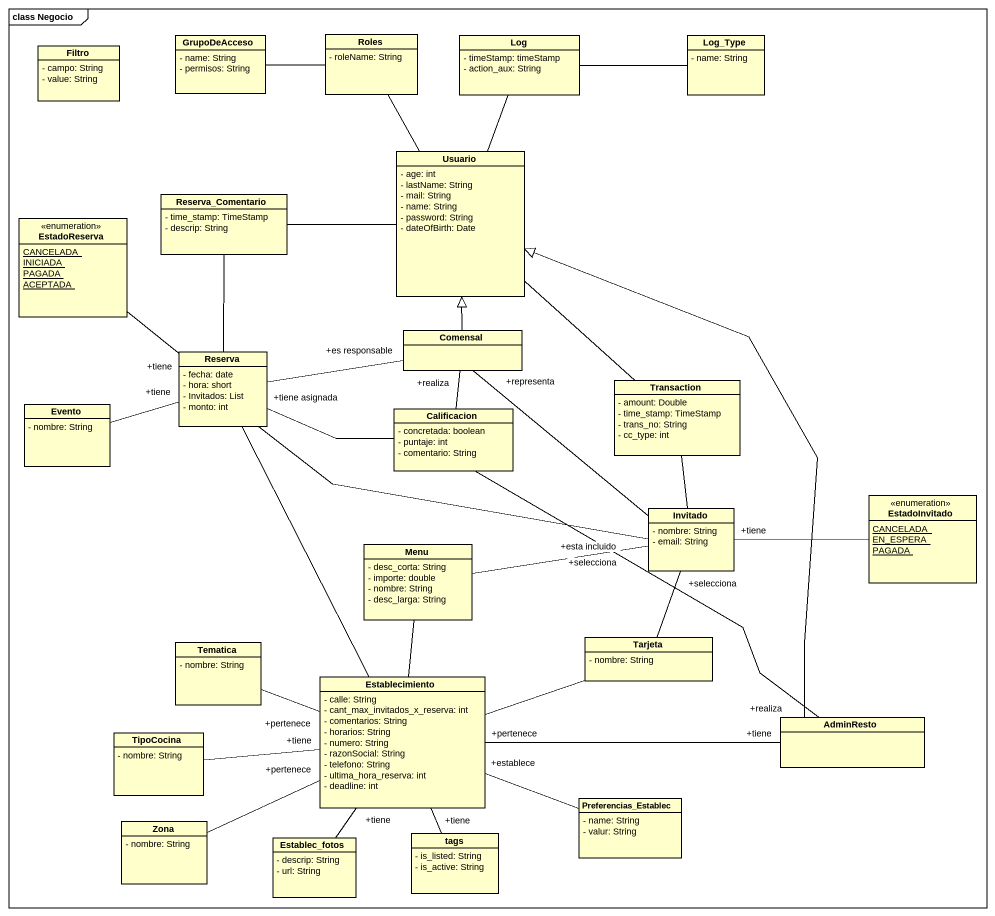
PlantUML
@startuml
mainframe class Negocio
hide circle
hide empty members
skinparam classAttributeIconSize 0
class Filtro {
  - campo: String
  - value: String
}
class GrupoDeAcceso {
  - name: String
  - permisos: String
}
class Roles {
  - roleName: String
}
class Log {
  - timeStamp: timeStamp
  - action_aux: String
}
class Log_Type {
  - name: String
}
class Usuario {
  - age: int
  - lastName: String
  - mail: String
  - name: String
  - password: String
  - dateOfBirth: Date
}
enum EstadoReserva {
  {static} CANCELADA
  {static} INICIADA
  {static} PAGADA
  {static} ACEPTADA
}
class Reserva_Comentario {
  - time_stamp: TimeStamp
  - descrip: String
}
class Comensal
class Reserva {
  - fecha: date
  - hora: short
  - Invitados: List
  - monto: int
}
class Transaction {
  - amount: Double
  - time_stamp: TimeStamp
  - trans_no: String
  - cc_type: int
}
class Evento {
  - nombre: String
}
class Calificacion {
  - concretada: boolean
  - puntaje: int
  - comentario: String
}
enum EstadoInvitado {
  {static} CANCELADA
  {static} EN_ESPERA
  {static} PAGADA
}
class Invitado {
  - nombre: String
  - email: String
}
class Menu {
  - desc_corta: String
  - importe: double
  - nombre: String
  - desc_larga: String
}
class Tematica {
  - nombre: String
}
class Tarjeta {
  - nombre: String
}
class Establecimiento {
  - calle: String
  - cant_max_invitados_x_reserva: int
  - comentarios: String
  - horarios: String
  - numero: String
  - razonSocial: String
  - telefono: String
  - ultima_hora_reserva: int
  - deadline: int
}
class AdminResto
class TipoCocina {
  - nombre: String
}
class Preferencias_Establec {
  - name: String
  - valur: String
}
class Zona {
  - nombre: String
}
class Establec_fotos {
  - descrip: String
  - url: String
}
class tags {
  - is_listed: String
  - is_active: String
}
GrupoDeAcceso -right- Roles
Log -right- Log_Type
Usuario -up- Roles
Usuario -up- Log
Usuario -- Transaction
Reserva_Comentario -right- Usuario
Reserva_Comentario -- Reserva
Comensal -up-|> Usuario
Comensal "+realiza" -- Calificacion
Comensal "+representa" -- Invitado
Reserva "+tiene" -up- EstadoReserva
Reserva -right- "+es responsable" Comensal
Reserva "+tiene" -left- Evento
Calificacion -left- "+tiene asignada" Reserva
Invitado "+esta incluido" -left- Reserva
Invitado -up- Transaction
Invitado "+tiene" -right- EstadoInvitado
Invitado "+selecciona" -left- Menu
Invitado "+selecciona" -- Tarjeta
Tarjeta -left- Establecimiento
Establecimiento -up- Reserva
Establecimiento -up- Menu
Establecimiento "+pertenece" -left- Tematica
Establecimiento "+tiene" -left- TipoCocina
Establecimiento "+pertenece" -left- Zona
AdminResto -up-|> Usuario
AdminResto "+realiza" -up- Calificacion
AdminResto "+tiene" -left- "+pertenece" Establecimiento
Preferencias_Establec -left- "+establece" Establecimiento
Establec_fotos -up- "+tiene" Establecimiento
tags -up- "+tiene" Establecimiento
@enduml
